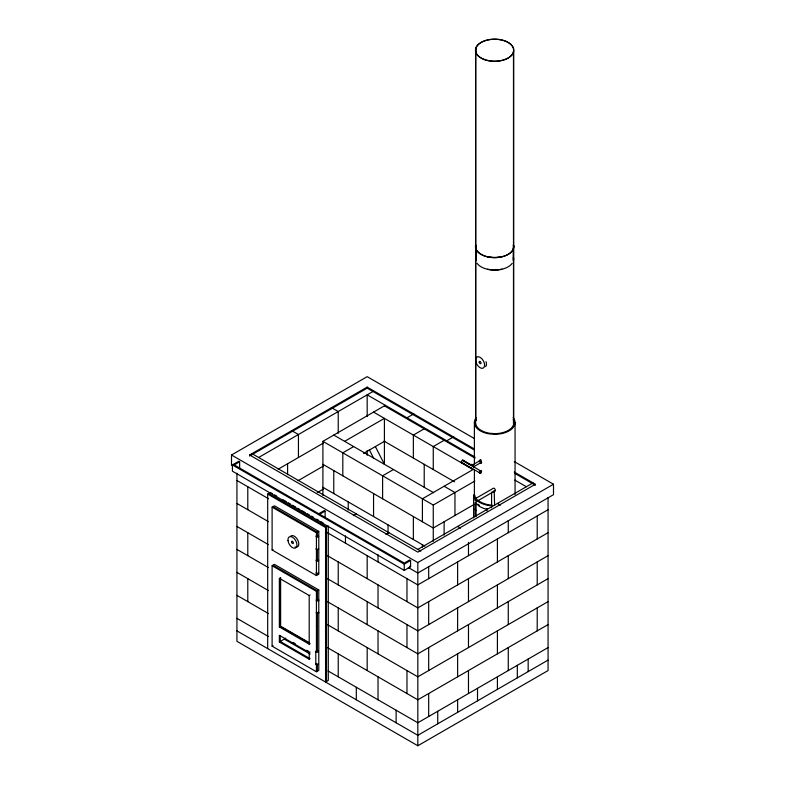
<?xml version="1.0" encoding="UTF-8"?>
<svg xmlns="http://www.w3.org/2000/svg" width="785" height="785" viewBox="0 0 785 785"><rect width="100%" height="100%" fill="white"/><g stroke="black" fill="none" stroke-linecap="round" stroke-linejoin="round"><path stroke-width="1.18" d="M463.405 461.325L463.13 460.275L462.365 460.353A1.531 0.883 -60 0 0 461.276 462.237L461.815 463.003L462.64 462.659M231.506 465.436L231.506 454.996L367.174 376.663L474.101 438.393M325.118 517.393L325.118 511.123L319.691 514.263L404.255 563.081L409.682 559.95L410.594 560.47L410.594 566.741L404.255 570.401L232.409 471.177L232.409 464.916L238.738 461.256L239.641 461.776L239.641 468.046M249.591 456.036L249.591 454.996L367.174 387.103L474.042 448.804M239.641 461.776L234.215 464.916L318.788 513.733L324.215 510.603L325.118 511.123M250.641 455.428L367.174 388.153L474.405 450.06M258.638 457.498L373.091 391.421M322.91 495.423L322.91 441.347L385.327 405.315M278.155 469.204L323.185 443.211M344.625 441.347L384.414 418.366L384.414 464.318L375.377 446.567M267.685 648.626L267.685 494.05L270.393 492.489L272.503 493.696M353.662 446.567L342.81 452.827L342.81 475.808M298.055 480.695L323.185 466.182M406.973 417.816L413.881 413.823M363.475 453.436L384.797 441.121M272.11 507.159L274.465 505.805L318.788 531.386L318.788 574.208L316.433 575.562L272.11 549.981L272.11 507.159L316.433 532.75L318.788 531.386M424.214 428.816L413.361 435.076L413.361 458.057M317.287 492.568L323.185 489.163M393.462 469.538L382.609 475.808L382.609 498.789M444.114 440.297L433.261 446.567L433.261 469.538M446.773 440.787L453.671 436.803M272.11 549.981L273.023 549.461M325.569 527.471L328.287 525.901L328.287 680.477L325.569 682.047L325.569 527.471L267.685 494.05M353.358 515.608L356.321 513.89M272.11 565.749L274.465 564.395L318.788 589.977L318.788 670.4L316.433 671.754L272.11 646.173L272.11 565.749L316.433 591.34L318.788 589.977M472.413 464.995L480.528 460.304M471.549 465.034A1.531 0.883 60 0 1 472.776 465.152A1.531 0.883 60 0 1 473.581 466.83L473.581 465.574L472.491 466.202A1.531 0.883 -60 0 1 473.581 466.83L481.617 462.188M473.433 469.322L422.409 498.789L422.409 521.76M322.91 441.347L433.261 505.049L474.866 481.028M385.926 534.399L388.879 532.691M475.327 498.671L493.412 488.231A1.531 0.883 60 0 1 495.188 489.654A1.531 0.883 60 0 1 494.187 490.811M280.255 577.76L280.255 626.43L310.104 643.661L309.202 644.181L279.352 626.95L279.352 578.28L309.202 595.511L310.104 594.991M476.858 501.33L494.952 490.88M473.816 504.608L433.261 528.03L322.91 464.318M279.352 626.95L280.618 626.224L309.437 642.856M417.826 549.402L533.025 482.893M232.409 464.916L404.255 564.13L410.594 560.47M272.11 646.173L273.023 645.643M280.255 635.899L280.255 641.473L310.104 658.703L309.202 659.223L279.352 641.993L285.769 638.176M231.506 454.996L417.826 562.56L553.494 484.237L553.494 494.678L417.826 573.011L408.298 567.506M316.433 626.224L317.336 625.694M548.067 509.72L417.826 584.913L327.374 532.691M279.352 641.993L279.352 635.31L309.202 652.541L310.104 652.021M548.067 532.691L417.826 607.894L327.374 555.672M325.569 671.597L326.472 671.077M548.067 555.672L417.826 630.865L327.374 578.643M548.067 578.643L417.826 653.846L327.374 601.624M548.067 601.624L417.826 676.817L327.374 624.605M548.067 624.605L417.826 699.798L327.374 647.576M548.067 647.576L417.826 722.769L328.042 670.939M548.067 660.106L417.826 735.309L236.933 630.865M236.933 473.218L236.933 641.316L417.826 745.75L548.067 670.557L548.067 497.621M473.6 517.874L473.6 495.198L474.729 495.109L475.072 496.63A20.341 11.746 0 0 0 476.289 498.553M492.087 505.128L489.457 504.932A20.341 11.746 0 0 1 477.81 500.104M491.94 505.785L489.163 505.569A21.489 12.403 0 0 1 476.848 500.477M514.322 461.619L553.494 484.237M514.244 472.021L535.409 484.237L417.826 552.12L249.591 454.996M514.567 473.247L535.409 485.277M475.043 457.115L367.174 394.835L367.174 416.599M514.842 480.086L526.362 486.739M384.414 405.835L475.033 458.155M473.581 465.574L471.402 464.327L470.323 464.946L471.265 465.034L462.905 460.206M462.64 460.236L471.373 465.269M462.365 460.353L481.539 471.422M461.276 462.237L480.449 473.306M461.315 462.542L472.207 468.831L471.402 468.086M373.562 412.105L473.061 469.538M494.177 490.811L494.619 505.481M491.881 491.979L492.166 492.136A1.531 0.883 0 0 0 494.619 491.547M331.329 407.562L338.227 411.546L338.227 433.31M497.415 503.45L500.379 505.157M384.042 441.121L454.584 481.853M444.114 486.249L454.966 492.519L454.966 515.5M333.772 435.076L433.644 492.735M291.529 430.533L298.437 434.517L298.437 457.498M457.626 526.431L460.579 528.138M322.91 487.299L424.881 546.164M252.005 453.661L420.789 551.109M409.682 566.22L410.594 566.741M274.603 494.913L276.712 496.13M283.022 499.78L286.182 501.595M288.291 502.812L290.391 504.029M292.501 505.246L295.66 507.071M297.76 508.287L299.87 509.494M301.97 510.711L305.129 512.536M307.229 513.753L309.339 514.97M311.439 516.187L313.549 517.393M316.708 519.219L318.808 520.435M320.918 521.652L323.018 522.869M268.588 493.529L326.472 526.951L326.472 681.517M236.933 480.479L268.548 498.73M273.023 506.639L317.336 532.22L317.336 536.312M236.933 503.45L268.46 521.652M236.933 526.431L268.46 544.633M273.023 565.229L317.336 590.811L317.336 600.437M236.933 549.402L268.46 567.604M236.933 572.383L268.46 590.585M236.933 595.354L268.46 613.556M293.099 642.415L295.199 643.621M306.719 650.274L308.809 651.481M284.327 639.118L310.163 654.042M236.933 618.335L268.352 636.478M477.918 504.245L479.537 505.462M475.072 509.161L476.093 510.574M369.303 449.697L373.562 458.057M476.289 417.6A20.341 11.746 0 0 0 474.385 422.565L475.072 425.607A20.341 11.746 0 0 0 489.457 433.909L494.717 434.311A20.341 11.746 0 0 0 513.154 417.6M473.6 495.198L473.963 496.797A21.489 12.403 0 0 0 475.455 499.074M537.215 515.981L537.215 538.961M537.215 561.932L537.215 584.913M537.215 607.894L537.215 630.865M528.168 659.066L528.168 671.597M517.315 665.337L517.315 677.867M515.058 422.565L515.058 494.589M513.665 51.624A19.183 11.078 0 0 1 483.03 59.061A19.183 11.078 0 0 1 487.191 40.025A19.183 11.078 0 0 1 513.665 51.624L513.665 426.029M513.488 51.614A19.007 10.97 0 0 1 483.138 58.983A19.007 10.97 0 0 1 487.259 40.123A19.007 10.97 0 0 1 513.488 51.614L513.488 423.576M508.268 520.602L508.268 532.691M508.268 555.672L508.268 578.643M508.268 601.624L508.268 624.605M508.268 647.576L508.268 670.557M497.415 538.961L497.415 561.932M497.415 584.913L497.415 607.894M497.415 630.865L497.415 653.846M497.415 676.817L497.415 689.358M491.577 492.48L491.577 507.797M487.004 510.907L487.004 508.523L486.572 509.131L483.972 508.513L479.527 506.541L475.043 502.469L475.043 516.795M477.515 688.308L477.515 700.838M476.093 502.223L476.093 516.54M475.769 48.866L475.769 420.829M475.592 48.856L475.592 420.809M474.385 422.565L474.385 464.072M474.385 470.176L474.385 495.816M468.478 542.366L468.478 555.672M468.478 578.643L468.478 601.624M468.478 624.605L468.478 647.576M468.478 670.557L468.478 693.528M457.626 561.932L457.626 584.913M457.626 607.894L457.626 630.865M457.626 653.846L457.626 676.817M457.626 699.798L457.626 712.329M444.114 521.76L444.114 535.066M437.726 711.288L437.726 723.819M433.261 505.049L433.261 541.326M428.679 566.554L428.679 578.643M428.679 601.624L428.679 624.605M428.679 647.576L428.679 670.557M428.679 693.528L428.679 716.509M424.214 464.318L424.214 487.299M422.409 544.741L422.409 547.155M417.826 562.56L417.826 745.75M413.361 516.54L413.361 539.521M406.973 578.643L406.973 601.624M406.973 624.605L406.973 647.576M406.973 670.557L406.973 693.528M404.255 564.13L404.255 570.401M396.121 710.239L396.121 722.769M388.035 524.89L388.035 533.015M378.027 554.681L378.027 561.932M378.027 584.913L378.027 607.894M378.027 630.865L378.027 653.846M378.027 676.817L378.027 699.798M373.562 493.559L373.562 516.54M367.174 387.103L367.174 388.153M367.174 450.462L367.174 455.3M367.174 555.672L367.174 578.643M367.174 601.624L367.174 624.605M367.174 647.576L367.174 670.557M356.321 687.267L356.321 699.798M348.236 501.919L348.236 510.044M345.469 535.88L345.469 543.141M338.227 561.932L338.227 584.913M338.227 607.894L338.227 630.865M338.227 653.846L338.227 676.817M333.772 470.588L333.772 493.559M317.336 549.628L317.336 560.519M317.336 612.467L317.336 650.863M317.336 664.041L317.336 671.234M316.433 532.75L316.433 575.562M316.433 591.34L316.433 651.383M316.433 663.364L316.433 671.754M315.796 651.511L315.796 664.041M309.202 595.511L309.202 644.181M309.202 652.541L309.202 659.223M287.585 463.768L287.585 474.65M280.618 577.554L280.618 626.224M247.785 486.739L247.785 509.72M247.785 532.691L247.785 555.672M247.785 578.643L247.785 601.624M318.18 663.668A1.276 0.736 0 0 1 317.071 664.777A1.276 0.736 0 0 1 315.962 663.668M318.425 612.182A1.276 0.736 0 0 1 318.425 613.222A1.276 0.736 0 0 1 316.61 613.222A1.276 0.736 0 0 1 316.61 612.182M513.253 419.7A19.183 11.078 0 0 1 494.717 433.644L489.752 433.271A19.183 11.078 0 0 1 476.191 425.431L475.533 422.565A19.183 11.078 0 0 1 476.191 419.7M480.479 459.814A1.541 0.765 66.1 0 1 480.901 459.804M480.077 462.787A1.658 0.824 66.1 0 0 480.351 463.042L480.597 463.189A1.658 0.824 66.1 0 0 481.342 462.434A1.658 0.824 66.1 0 0 480.597 460.56L480.341 460.324A1.658 0.824 66.1 0 0 479.36 461.295M480.341 460.422A1.541 0.991 53 0 1 481.558 462.218A1.541 0.991 53 0 1 480.341 462.934M513.459 245.097A19.007 10.97 0 0 1 499.652 257.176A19.007 10.97 0 0 1 477.113 250.837M475.798 248.08A19.007 10.97 0 0 1 475.769 245.214M513.635 245.087A19.183 11.078 0 0 1 494.736 257.666A19.183 11.078 0 0 1 475.592 245.195M501.929 256.607A18.83 10.872 0 0 1 487.514 256.656M475.975 248.06A18.83 10.872 0 0 1 475.955 245.224L475.955 257.755A18.83 10.872 0 0 0 475.975 260.6M513.282 245.106A18.83 10.872 0 0 1 513.312 247.952L513.312 260.483A18.83 10.872 0 0 0 513.282 257.647M501.929 269.137A18.83 10.872 0 0 1 487.514 269.186M512.232 263.269A19.007 10.97 0 0 1 494.736 270.089A19.007 10.97 0 0 1 477.113 263.377M475.798 260.61A19.007 10.97 0 0 1 475.769 257.745M513.459 257.627A19.007 10.97 0 0 1 513.488 260.492M486.013 361.659A6.398 3.689 60 0 1 485.611 366.624M290.578 536.224A6.398 3.689 60 0 1 298.094 540.767A6.398 3.689 60 0 1 295.052 546.959M318.239 548.411A1.276 0.736 0 0 1 318.161 549.5A1.276 0.736 0 0 1 316.286 549.363A1.276 0.736 0 0 1 316.698 548.293M318.239 572.432A1.276 0.736 0 0 1 318.161 573.521A1.276 0.736 0 0 1 316.286 573.384A1.276 0.736 0 0 1 316.698 572.314M475.327 500.447L475.151 500.084A1.531 0.883 60 0 1 475.995 498.701A1.531 0.883 60 0 1 477.113 501.016A1.531 0.883 60 0 1 475.327 500.447M316.169 652.031A1.276 0.736 0 0 0 318.308 651.697A1.276 0.736 0 0 0 316.748 650.794A1.276 0.736 0 0 0 316.169 652.031M316.61 600.692A1.276 0.736 0 0 0 318.759 600.358A1.276 0.736 0 0 0 317.189 599.455A1.276 0.736 0 0 0 316.61 600.692M480.734 473.1A1.531 0.883 -60 0 0 481.215 470.725A1.531 0.883 -60 0 0 479.399 472.334A1.531 0.883 -60 0 0 480.734 473.1M479.213 362.199A1.276 0.736 60 0 0 480.685 363.671A1.276 0.736 60 0 0 480.41 361.738A1.276 0.736 60 0 0 479.213 362.199M475.651 360.864A6.398 3.689 60 0 0 483.001 368.214A6.398 3.689 60 0 0 481.656 358.529A6.398 3.689 60 0 0 475.651 360.864M291.578 542.072A1.276 0.736 60 0 0 293.05 543.544A1.276 0.736 60 0 0 292.776 541.601A1.276 0.736 60 0 0 291.578 542.072M288.007 540.737A6.398 3.689 60 0 0 295.366 548.087A6.398 3.689 60 0 0 294.022 538.402A6.398 3.689 60 0 0 288.007 540.737M316.433 536.92A1.276 0.736 0 0 0 318.573 536.597A1.276 0.736 0 0 0 317.003 535.684A1.276 0.736 0 0 0 316.433 536.92M316.698 561.059A1.276 0.736 0 0 0 318.622 560.421A1.276 0.736 0 0 0 316.698 559.784A1.276 0.736 0 0 0 316.698 561.059"/></g></svg>
